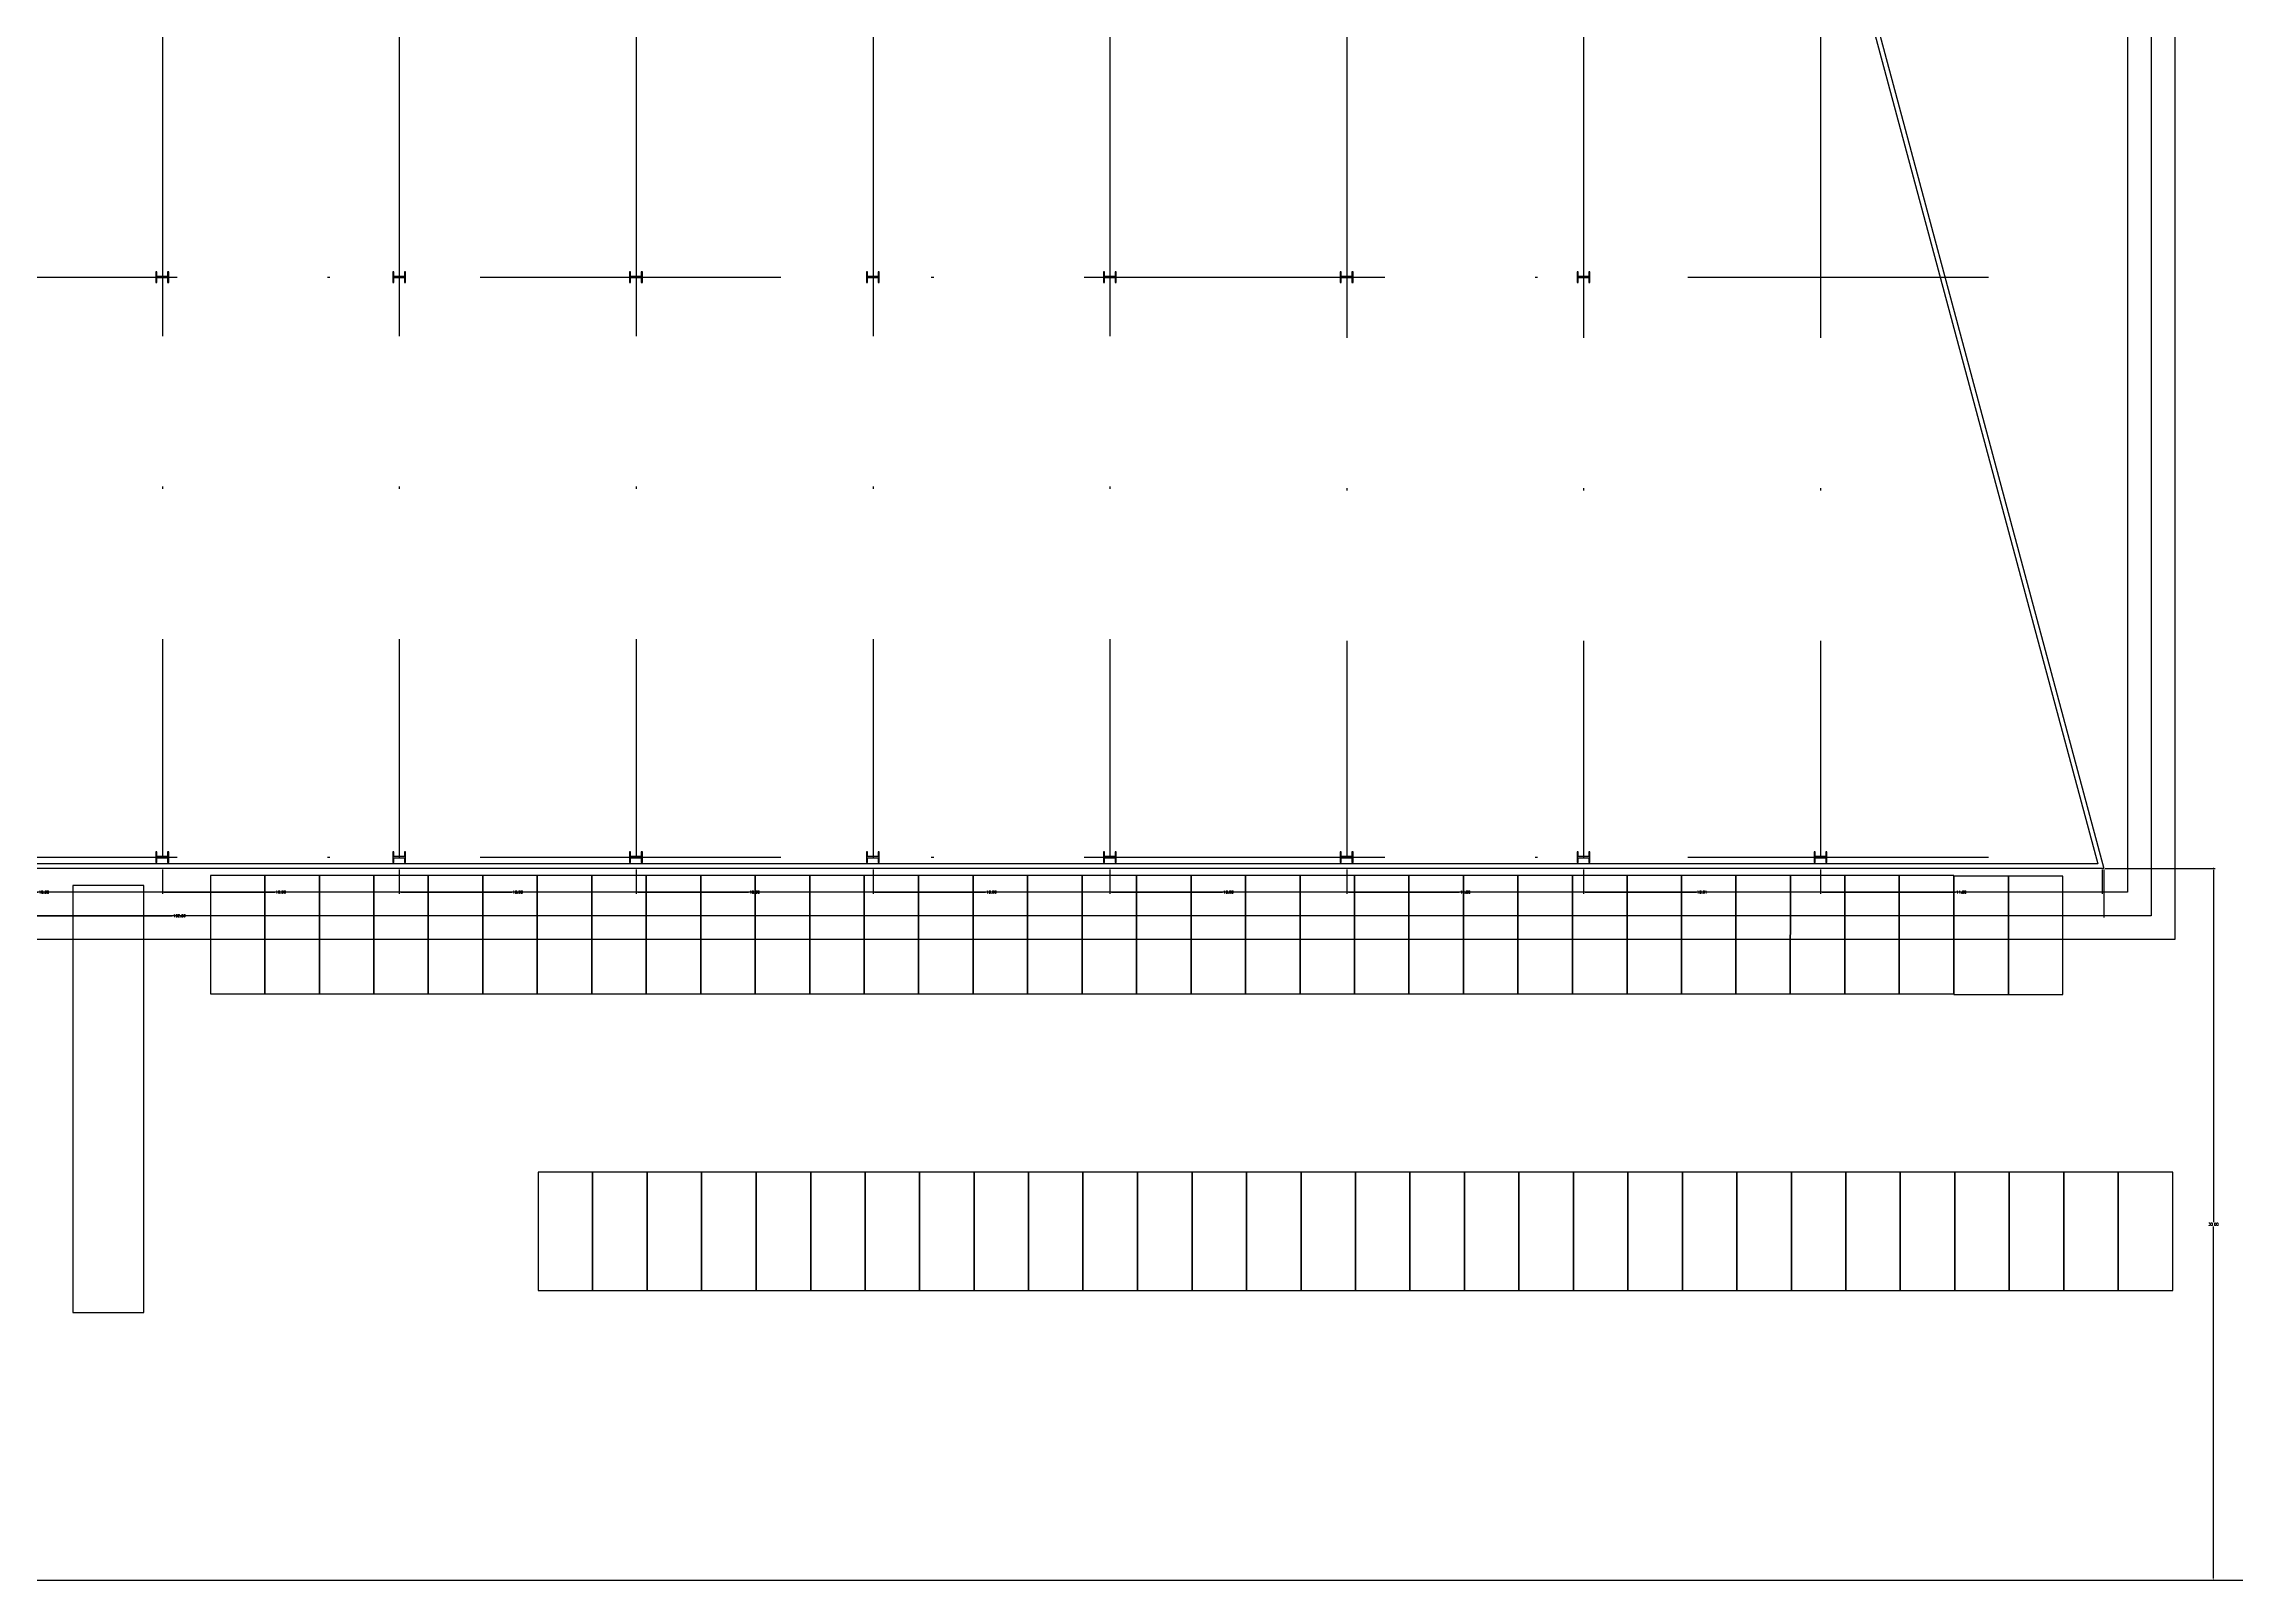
# Model space of a CAD drawing. Header units: inches. Extents: x 5 to 295, y 10 to 227.
# Drawn here: x 99.6 to 192.2, y 95.1 to 160 of the extents above; entities that cross this region are included whole.
import ezdxf

# ---------------------------------------------------------------- set-up
doc = ezdxf.new("R2010")
doc.units = ezdxf.units.IN
doc.header["$MEASUREMENT"] = 0
doc.linetypes.add('DASHDOT', pattern=[25.4, 12.7, -6.35, 0, -6.35])
for name, color, linetype in [('1- 09', 2, 'Continuous'), ('1- 1', 1, 'Continuous'), ('1- 2', 223, 'Continuous'), ('1- muro de carga', 5, 'Continuous'), ('dim-75', 2, 'Continuous'), ('ejes', 140, 'DASHDOT')]:
    doc.layers.add(name, color=color, linetype=linetype)
doc.styles.add('75', font='romans.shx', dxfattribs={"height": 0.112})
doc.dimstyles.new('DIM-75P', dxfattribs={"dimtxt": 0.06375, "dimasz": 0.06375, "dimexe": 0.0675, "dimexo": 0.0468, "dimgap": 0.0375, "dimtad": 0, "dimtih": 1, "dimtoh": 1, "dimzin": 0, "dimdsep": 46, "dimtxsty": '75', "dimblk": 'flecha', "dimcen": 0.0675, "dimclrd": 1, "dimclre": 1, "dimclrt": 256, "dimadec": 0, "dimazin": 0, "dimtfac": 1, "dimtmove": 1, "dimatfit": 3, "dimldrblk": 'flecha', "dimfxl": 0.045, "dimtolj": 1, "dimtzin": 0, "dimlwd": -1, "dimlwe": -1, "dimarcsym": 0})

# ---------------------------------------------------------------- blocks, each defined once
blk = doc.blocks.new('flecha')
at = {"ltscale": 6}
for points in [[(0, 0), (-0.1, 0.1), (-0.1, 0.1), (-0.1, 0.2)], [(0, 0), (-0.1, -0.1), (-0.1, -0.1), (-0.1, -0.2)]]:
    blk.add_hatch(color=256, dxfattribs=at).paths.add_polyline_path(points)
for p, q in [((-0.1, 0.2), (-0.1, 0)), ((0, 0), (-0.1, 0.2)), ((-0.1, 0), (-0.1, 0.1)), ((0, 0), (-0.1, 0.1)), ((0, 0), (-0.1, -0.1)), ((0, 0), (-0.1, -0.2)), ((-0.1, 0), (-0.1, -0.2)), ((-0.1, 0), (-0.1, -0.1))]:
    blk.add_line(p, q, dxfattribs=at)
for points in [[(0, 0), (-0.1, 0.1), (-0.1, 0.1), (-0.1, 0.2)], [(0, 0), (-0.1, -0.1), (-0.1, -0.1), (-0.1, -0.2)]]:
    blk.add_lwpolyline(points, close=True, dxfattribs=at)
blk = doc.blocks.new('*D1401')
at = {"layer": 'Defpoints', "color": 0, "transparency": 16777216}
for p in [(94.596, 125.171), (104.596, 125.171), (104.596, 124.171)]:
    blk.add_point(p, dxfattribs=at)
at = {"layer": 'dim-75', "color": 1, "transparency": 16777216}
for p, q in [((94.596, 125.124), (94.596, 124.103)), ((104.596, 125.124), (104.596, 124.103)), ((94.659, 124.171), (99.342, 124.171)), ((104.532, 124.171), (99.849, 124.171))]:
    blk.add_line(p, q, dxfattribs=at)
at = {"layer": 'dim-75', "color": 1, "transparency": 16777216, "xscale": 0.06375, "yscale": 0.06375, "zscale": 0.06375, "rotation": 180}
blk.add_blockref('flecha', (94.596, 124.171), dxfattribs=at)
at = {"layer": 'dim-75', "color": 1, "transparency": 16777216, "xscale": 0.06375, "yscale": 0.06375, "zscale": 0.06375}
blk.add_blockref('flecha', (104.596, 124.171), dxfattribs=at)
at = {"layer": 'dim-75', "transparency": 16777216, "insert": (99.596, 124.171), "char_height": 0.112, "attachment_point": 5, "style": '75'}
blk.add_mtext('\\A1;10.00', dxfattribs=at)
blk = doc.blocks.new('*D1402')
at = {"layer": 'Defpoints', "color": 0, "transparency": 16777216}
for p in [(104.596, 125.171), (114.603, 125.171), (114.603, 124.171)]:
    blk.add_point(p, dxfattribs=at)
at = {"layer": 'dim-75', "color": 1, "transparency": 16777216}
for p, q in [((104.596, 125.124), (104.596, 124.103)), ((114.603, 125.124), (114.603, 124.103)), ((104.659, 124.171), (109.346, 124.171)), ((114.54, 124.171), (109.853, 124.171))]:
    blk.add_line(p, q, dxfattribs=at)
at = {"layer": 'dim-75', "color": 1, "transparency": 16777216, "xscale": 0.06375, "yscale": 0.06375, "zscale": 0.06375, "rotation": 180}
blk.add_blockref('flecha', (104.596, 124.171), dxfattribs=at)
at = {"layer": 'dim-75', "color": 1, "transparency": 16777216, "xscale": 0.06375, "yscale": 0.06375, "zscale": 0.06375}
blk.add_blockref('flecha', (114.603, 124.171), dxfattribs=at)
at = {"layer": 'dim-75', "transparency": 16777216, "insert": (109.6, 124.171), "char_height": 0.112, "attachment_point": 5, "style": '75'}
blk.add_mtext('\\A1;10.00', dxfattribs=at)
blk = doc.blocks.new('*D1403')
at = {"layer": 'Defpoints', "color": 0, "transparency": 16777216}
for p in [(114.603, 125.171), (124.611, 125.171), (124.611, 124.171)]:
    blk.add_point(p, dxfattribs=at)
at = {"layer": 'dim-75', "color": 1, "transparency": 16777216}
for p, q in [((114.603, 125.124), (114.603, 124.103)), ((124.611, 125.124), (124.611, 124.103)), ((114.667, 124.171), (119.354, 124.171)), ((124.548, 124.171), (119.861, 124.171))]:
    blk.add_line(p, q, dxfattribs=at)
at = {"layer": 'dim-75', "color": 1, "transparency": 16777216, "xscale": 0.06375, "yscale": 0.06375, "zscale": 0.06375, "rotation": 180}
blk.add_blockref('flecha', (114.603, 124.171), dxfattribs=at)
at = {"layer": 'dim-75', "color": 1, "transparency": 16777216, "xscale": 0.06375, "yscale": 0.06375, "zscale": 0.06375}
blk.add_blockref('flecha', (124.611, 124.171), dxfattribs=at)
at = {"layer": 'dim-75', "transparency": 16777216, "insert": (119.607, 124.171), "char_height": 0.112, "attachment_point": 5, "style": '75'}
blk.add_mtext('\\A1;10.00', dxfattribs=at)
blk = doc.blocks.new('*D1404')
at = {"layer": 'Defpoints', "color": 0, "transparency": 16777216}
for p in [(124.611, 125.171), (134.611, 125.171), (134.611, 124.171)]:
    blk.add_point(p, dxfattribs=at)
at = {"layer": 'dim-75', "color": 1, "transparency": 16777216}
for p, q in [((124.611, 125.124), (124.611, 124.103)), ((134.611, 125.124), (134.611, 124.103)), ((124.675, 124.171), (129.358, 124.171)), ((134.548, 124.171), (129.865, 124.171))]:
    blk.add_line(p, q, dxfattribs=at)
at = {"layer": 'dim-75', "color": 1, "transparency": 16777216, "xscale": 0.06375, "yscale": 0.06375, "zscale": 0.06375, "rotation": 180}
blk.add_blockref('flecha', (124.611, 124.171), dxfattribs=at)
at = {"layer": 'dim-75', "color": 1, "transparency": 16777216, "xscale": 0.06375, "yscale": 0.06375, "zscale": 0.06375}
blk.add_blockref('flecha', (134.611, 124.171), dxfattribs=at)
at = {"layer": 'dim-75', "transparency": 16777216, "insert": (129.611, 124.171), "char_height": 0.112, "attachment_point": 5, "style": '75'}
blk.add_mtext('\\A1;10.00', dxfattribs=at)
blk = doc.blocks.new('*D1405')
at = {"layer": 'Defpoints', "color": 0, "transparency": 16777216}
for p in [(134.611, 125.171), (144.619, 125.171), (144.619, 124.171)]:
    blk.add_point(p, dxfattribs=at)
at = {"layer": 'dim-75', "color": 1, "transparency": 16777216}
for p, q in [((134.611, 125.124), (134.611, 124.103)), ((144.619, 125.124), (144.619, 124.103)), ((134.675, 124.171), (139.362, 124.171)), ((144.556, 124.171), (139.869, 124.171))]:
    blk.add_line(p, q, dxfattribs=at)
at = {"layer": 'dim-75', "color": 1, "transparency": 16777216, "xscale": 0.06375, "yscale": 0.06375, "zscale": 0.06375, "rotation": 180}
blk.add_blockref('flecha', (134.611, 124.171), dxfattribs=at)
at = {"layer": 'dim-75', "color": 1, "transparency": 16777216, "xscale": 0.06375, "yscale": 0.06375, "zscale": 0.06375}
blk.add_blockref('flecha', (144.619, 124.171), dxfattribs=at)
at = {"layer": 'dim-75', "transparency": 16777216, "insert": (139.615, 124.171), "char_height": 0.112, "attachment_point": 5, "style": '75'}
blk.add_mtext('\\A1;10.00', dxfattribs=at)
blk = doc.blocks.new('*D1406')
at = {"layer": 'Defpoints', "color": 0, "transparency": 16777216}
for p in [(144.619, 125.171), (154.627, 125.171), (154.627, 124.171)]:
    blk.add_point(p, dxfattribs=at)
at = {"layer": 'dim-75', "color": 1, "transparency": 16777216}
for p, q in [((144.619, 125.124), (144.619, 124.103)), ((154.627, 125.124), (154.627, 124.103)), ((144.683, 124.171), (149.37, 124.171)), ((154.563, 124.171), (149.877, 124.171))]:
    blk.add_line(p, q, dxfattribs=at)
at = {"layer": 'dim-75', "color": 1, "transparency": 16777216, "xscale": 0.06375, "yscale": 0.06375, "zscale": 0.06375, "rotation": 180}
blk.add_blockref('flecha', (144.619, 124.171), dxfattribs=at)
at = {"layer": 'dim-75', "color": 1, "transparency": 16777216, "xscale": 0.06375, "yscale": 0.06375, "zscale": 0.06375}
blk.add_blockref('flecha', (154.627, 124.171), dxfattribs=at)
at = {"layer": 'dim-75', "transparency": 16777216, "insert": (149.623, 124.171), "char_height": 0.112, "attachment_point": 5, "style": '75'}
blk.add_mtext('\\A1;10.00', dxfattribs=at)
blk = doc.blocks.new('*D1407')
at = {"layer": 'Defpoints', "color": 0, "transparency": 16777216}
for p in [(154.627, 125.171), (164.627, 125.171), (164.627, 124.171)]:
    blk.add_point(p, dxfattribs=at)
at = {"layer": 'dim-75', "color": 1, "transparency": 16777216}
for p, q in [((154.627, 125.124), (154.627, 124.103)), ((164.627, 125.124), (164.627, 124.103)), ((154.691, 124.171), (159.374, 124.171)), ((164.563, 124.171), (159.881, 124.171))]:
    blk.add_line(p, q, dxfattribs=at)
at = {"layer": 'dim-75', "color": 1, "transparency": 16777216, "xscale": 0.06375, "yscale": 0.06375, "zscale": 0.06375, "rotation": 180}
blk.add_blockref('flecha', (154.627, 124.171), dxfattribs=at)
at = {"layer": 'dim-75', "color": 1, "transparency": 16777216, "xscale": 0.06375, "yscale": 0.06375, "zscale": 0.06375}
blk.add_blockref('flecha', (164.627, 124.171), dxfattribs=at)
at = {"layer": 'dim-75', "transparency": 16777216, "insert": (159.627, 124.171), "char_height": 0.112, "attachment_point": 5, "style": '75'}
blk.add_mtext('\\A1;10.00', dxfattribs=at)
blk = doc.blocks.new('*D1408')
at = {"layer": 'Defpoints', "color": 0, "transparency": 16777216}
for p in [(24.033, 125.171), (186.6, 125.171), (24.033, 123.171)]:
    blk.add_point(p, dxfattribs=at)
at = {"layer": 'dim-75', "color": 1, "transparency": 16777216}
for p, q in [((24.033, 125.124), (24.033, 123.103)), ((186.6, 125.124), (186.6, 123.103)), ((24.097, 123.171), (105.01, 123.171)), ((186.537, 123.171), (105.624, 123.171))]:
    blk.add_line(p, q, dxfattribs=at)
at = {"layer": 'dim-75', "color": 1, "transparency": 16777216, "xscale": 0.06375, "yscale": 0.06375, "zscale": 0.06375, "rotation": 180}
blk.add_blockref('flecha', (24.033, 123.171), dxfattribs=at)
at = {"layer": 'dim-75', "color": 1, "transparency": 16777216, "xscale": 0.06375, "yscale": 0.06375, "zscale": 0.06375}
blk.add_blockref('flecha', (186.6, 123.171), dxfattribs=at)
at = {"layer": 'dim-75', "transparency": 16777216, "insert": (105.317, 123.171), "char_height": 0.112, "attachment_point": 5, "style": '75'}
blk.add_mtext('\\A1;162.50', dxfattribs=at)
blk = doc.blocks.new('*D1409')
at = {"layer": 'Defpoints', "color": 0, "transparency": 16777216}
for p in [(164.627, 125.171), (174.635, 125.171), (174.635, 124.171)]:
    blk.add_point(p, dxfattribs=at)
at = {"layer": 'dim-75', "color": 1, "transparency": 16777216}
for p, q in [((164.627, 125.124), (164.627, 124.103)), ((174.635, 125.124), (174.635, 124.103)), ((164.691, 124.171), (169.394, 124.171)), ((174.571, 124.171), (169.869, 124.171))]:
    blk.add_line(p, q, dxfattribs=at)
at = {"layer": 'dim-75', "color": 1, "transparency": 16777216, "xscale": 0.06375, "yscale": 0.06375, "zscale": 0.06375, "rotation": 180}
blk.add_blockref('flecha', (164.627, 124.171), dxfattribs=at)
at = {"layer": 'dim-75', "color": 1, "transparency": 16777216, "xscale": 0.06375, "yscale": 0.06375, "zscale": 0.06375}
blk.add_blockref('flecha', (174.635, 124.171), dxfattribs=at)
at = {"layer": 'dim-75', "transparency": 16777216, "insert": (169.631, 124.171), "char_height": 0.112, "attachment_point": 5, "style": '75'}
blk.add_mtext('\\A1;10.01', dxfattribs=at)
blk = doc.blocks.new('*D1410')
at = {"layer": 'Defpoints', "color": 0, "transparency": 16777216}
for p in [(174.635, 125.171), (186.525, 125.171), (186.525, 124.171)]:
    blk.add_point(p, dxfattribs=at)
at = {"layer": 'dim-75', "color": 1, "transparency": 16777216}
for p, q in [((174.635, 125.124), (174.635, 124.103)), ((186.525, 125.124), (186.525, 124.103)), ((174.699, 124.171), (180.329, 124.171)), ((186.462, 124.171), (180.831, 124.171))]:
    blk.add_line(p, q, dxfattribs=at)
at = {"layer": 'dim-75', "color": 1, "transparency": 16777216, "xscale": 0.06375, "yscale": 0.06375, "zscale": 0.06375, "rotation": 180}
blk.add_blockref('flecha', (174.635, 124.171), dxfattribs=at)
at = {"layer": 'dim-75', "color": 1, "transparency": 16777216, "xscale": 0.06375, "yscale": 0.06375, "zscale": 0.06375}
blk.add_blockref('flecha', (186.525, 124.171), dxfattribs=at)
at = {"layer": 'dim-75', "transparency": 16777216, "insert": (180.58, 124.171), "char_height": 0.112, "attachment_point": 5, "style": '75'}
blk.add_mtext('\\A1;11.89', dxfattribs=at)
blk = doc.blocks.new('*D1477')
at = {"layer": 'Defpoints', "color": 0, "transparency": 16777216}
for p in [(186.6, 125.171), (186.6, 95.099), (191.228, 95.099)]:
    blk.add_point(p, dxfattribs=at)
at = {"layer": 'dim-75', "color": 1, "transparency": 16777216}
for p, q in [((186.647, 125.171), (191.295, 125.171)), ((191.228, 125.107), (191.228, 110.229)), ((191.228, 95.163), (191.228, 110.042)), ((186.647, 95.099), (191.295, 95.099))]:
    blk.add_line(p, q, dxfattribs=at)
at = {"layer": 'dim-75', "color": 1, "transparency": 16777216, "xscale": 0.06375, "yscale": 0.06375, "zscale": 0.06375}
for p, rotation in [((191.228, 125.171), 90), ((191.228, 95.099), 270)]:
    blk.add_blockref('flecha', p, dxfattribs=dict(at, rotation=rotation))
at = {"layer": 'dim-75', "transparency": 16777216, "insert": (191.228, 110.135), "char_height": 0.112, "attachment_point": 5, "style": '75'}
blk.add_mtext('\\A1;30.00', dxfattribs=at)

msp = doc.modelspace()

# ---------------------------------------------------------------- linework, layer by layer
at = {"layer": '1- 09', "lineweight": 25}
for points in [[(100.81, 124.444), (100.81, 106.411), (103.812, 106.411), (103.812, 124.444), (100.81, 124.444)], [(108.923, 119.878), (108.923, 124.878), (106.624, 124.878), (106.624, 119.878), (108.923, 119.878)], [(111.229, 124.878), (108.923, 124.878), (108.923, 119.878), (111.229, 119.87), (111.229, 124.878)], [(113.528, 119.87), (113.528, 124.878), (111.229, 124.878), (111.229, 119.87), (113.528, 119.87)], [(115.826, 119.87), (115.826, 124.878), (113.528, 124.878), (113.528, 119.87), (115.826, 119.87)], [(118.133, 119.87), (118.133, 124.878), (115.826, 124.878), (115.826, 119.87), (118.133, 119.87)], [(120.431, 119.87), (120.431, 124.878), (118.133, 124.878), (118.133, 119.87), (120.431, 119.87)], [(122.73, 119.87), (122.73, 124.878), (120.431, 124.878), (120.431, 119.87), (122.73, 119.87)], [(125.036, 119.87), (125.036, 124.878), (122.73, 124.878), (122.73, 119.87), (125.036, 119.87)], [(127.335, 119.87), (127.335, 124.878), (125.036, 124.878), (125.036, 119.87), (127.335, 119.87)], [(129.633, 119.87), (129.633, 124.878), (127.335, 124.878), (127.335, 119.87), (129.633, 119.87)], [(131.94, 119.87), (131.94, 124.878), (129.634, 124.878), (129.634, 119.87), (131.94, 119.87)], [(134.239, 119.87), (134.239, 124.878), (131.94, 124.878), (131.94, 119.87), (134.239, 119.87)], [(136.537, 119.87), (136.537, 124.878), (134.239, 124.878), (134.239, 119.87), (136.537, 119.87)], [(138.844, 119.87), (138.844, 124.878), (136.537, 124.878), (136.537, 119.87), (138.844, 119.87)], [(141.142, 119.87), (141.142, 124.878), (138.844, 124.878), (138.844, 119.87), (141.142, 119.87)], [(143.441, 119.87), (143.441, 124.878), (141.142, 124.878), (141.142, 119.87), (143.441, 119.87)], [(145.747, 119.87), (145.747, 124.878), (143.441, 124.878), (143.441, 119.87), (145.747, 119.87)], [(148.046, 119.87), (148.046, 124.878), (145.747, 124.878), (145.747, 119.87), (148.046, 119.87)], [(150.344, 119.87), (150.344, 124.878), (148.046, 124.878), (148.046, 119.87), (150.344, 119.87)], [(152.651, 119.87), (152.651, 124.878), (150.344, 124.878), (150.344, 119.87), (152.651, 119.87)], [(154.95, 119.87), (154.95, 124.878), (152.651, 124.878), (152.651, 119.87), (154.95, 119.87)], [(157.248, 119.87), (157.248, 124.878), (154.95, 124.878), (154.95, 119.87), (157.248, 119.87)], [(159.555, 119.87), (159.555, 124.878), (157.248, 124.878), (157.248, 119.87), (159.555, 119.87)], [(161.853, 119.87), (161.853, 124.878), (159.555, 124.878), (159.555, 119.87), (161.853, 119.87)], [(164.152, 119.87), (164.152, 124.878), (161.853, 124.878), (161.853, 119.87), (164.152, 119.87)], [(166.458, 119.87), (166.458, 124.878), (164.152, 124.878), (164.152, 119.87), (166.458, 119.87)], [(168.757, 119.87), (168.757, 124.878), (166.458, 124.878), (166.458, 119.87), (168.757, 119.87)], [(171.055, 119.87), (171.055, 124.878), (168.757, 124.878), (168.757, 119.87), (171.055, 119.87)], [(173.362, 124.878), (171.055, 124.878), (171.055, 119.87), (173.354, 119.87), (173.362, 124.878)], [(175.66, 124.878), (173.362, 124.878), (173.354, 119.87), (175.66, 119.87), (175.66, 124.878)], [(177.959, 119.87), (177.959, 124.878), (175.66, 124.878), (175.66, 119.87), (177.959, 119.87)], [(180.258, 119.87), (180.258, 124.878), (177.959, 124.878), (177.959, 119.87), (180.258, 119.87)], [(182.564, 119.847), (182.564, 124.847), (180.258, 124.847), (180.258, 119.847), (182.564, 119.847)], [(184.863, 119.847), (184.863, 124.847), (182.564, 124.847), (182.564, 119.847), (184.863, 119.847)], [(122.769, 107.343), (122.769, 112.343), (120.471, 112.343), (120.471, 107.343), (122.769, 107.343)], [(125.076, 107.343), (125.076, 112.343), (122.769, 112.343), (122.769, 107.343), (125.076, 107.343)], [(122.769, 112.343), (122.769, 112.343)], [(127.374, 107.343), (127.374, 112.343), (125.076, 112.343), (125.076, 107.343), (127.374, 107.343)], [(125.076, 112.343), (125.076, 112.343)], [(129.673, 107.343), (129.673, 112.343), (127.374, 112.343), (127.374, 107.343), (129.673, 107.343)], [(127.374, 112.343), (127.374, 112.343)], [(131.979, 107.343), (131.979, 112.343), (129.673, 112.343), (129.673, 107.343), (131.979, 107.343)], [(129.673, 112.343), (129.673, 112.343)], [(134.278, 107.343), (134.278, 112.343), (131.979, 112.343), (131.979, 107.343), (134.278, 107.343)], [(131.979, 112.343), (131.979, 112.343)], [(136.577, 107.343), (136.577, 112.343), (134.278, 112.343), (134.278, 107.343), (136.577, 107.343)], [(134.278, 112.343), (134.278, 112.343)], [(138.883, 107.343), (138.883, 112.343), (136.577, 112.343), (136.577, 107.343), (138.883, 107.343)], [(136.577, 112.343), (136.577, 112.343)], [(141.182, 107.343), (141.182, 112.343), (138.883, 112.343), (138.883, 107.343), (141.182, 107.343)], [(138.883, 112.343), (138.883, 112.343)], [(143.48, 107.343), (143.48, 112.343), (141.182, 112.343), (141.182, 107.343), (143.48, 107.343)], [(141.182, 112.343), (141.182, 112.343)], [(145.787, 107.343), (145.787, 112.343), (143.48, 112.343), (143.48, 107.343), (145.787, 107.343)], [(143.48, 112.343), (143.48, 112.343)], [(148.085, 107.343), (148.085, 112.343), (145.787, 112.343), (145.787, 107.343), (148.085, 107.343)], [(145.787, 112.343), (145.787, 112.343)], [(150.384, 107.343), (150.384, 112.343), (148.085, 112.343), (148.085, 107.343), (150.384, 107.343)], [(148.085, 112.343), (148.085, 112.343)], [(152.69, 107.343), (152.69, 112.343), (150.384, 112.343), (150.384, 107.343), (152.69, 107.343)], [(150.384, 112.343), (150.384, 112.343)], [(154.989, 107.343), (154.989, 112.343), (152.69, 112.343), (152.69, 107.343), (154.989, 107.343)], [(152.69, 112.343), (152.69, 112.343)], [(157.288, 107.343), (157.288, 112.343), (154.989, 112.343), (154.989, 107.343), (157.288, 107.343)], [(154.989, 112.343), (154.989, 112.343)], [(159.594, 107.343), (159.594, 112.343), (157.288, 112.343), (157.288, 107.343), (159.594, 107.343)], [(157.288, 112.343), (157.288, 112.343)], [(161.893, 107.343), (161.893, 112.343), (159.594, 112.343), (159.594, 107.343), (161.893, 107.343)], [(159.594, 112.343), (159.594, 112.343)], [(164.191, 107.343), (164.191, 112.343), (161.893, 112.343), (161.893, 107.343), (164.191, 107.343)], [(161.893, 112.343), (161.893, 112.343)], [(166.498, 107.343), (166.498, 112.343), (164.191, 112.343), (164.191, 107.343), (166.498, 107.343)], [(164.191, 112.343), (164.191, 112.343)], [(168.796, 107.343), (168.796, 112.343), (166.498, 112.343), (166.498, 107.343), (168.796, 107.343)], [(166.498, 112.343), (166.498, 112.343)], [(171.095, 107.343), (171.095, 112.343), (168.796, 112.343), (168.796, 107.343), (171.095, 107.343)], [(168.796, 112.343), (168.796, 112.343)], [(173.401, 107.343), (173.401, 112.343), (171.095, 112.343), (171.095, 107.343), (173.401, 107.343)], [(171.095, 112.343), (171.095, 112.343)], [(175.7, 107.343), (175.7, 112.343), (173.401, 112.343), (173.401, 107.343), (175.7, 107.343)], [(173.401, 112.343), (173.401, 112.343)], [(177.998, 107.343), (177.998, 112.343), (175.7, 112.343), (175.7, 107.343), (177.998, 107.343)], [(175.7, 112.343), (175.7, 112.343)], [(177.998, 112.343), (177.998, 112.343)], [(180.305, 107.343), (180.305, 112.343), (177.999, 112.343), (177.999, 107.343), (180.305, 107.343)], [(182.604, 107.343), (182.604, 112.343), (180.305, 112.343), (180.305, 107.343), (182.604, 107.343)], [(180.305, 112.343), (180.305, 112.343)], [(184.902, 107.343), (184.902, 112.343), (182.604, 112.343), (182.604, 107.343), (184.902, 107.343)], [(182.604, 112.343), (182.604, 112.343)], [(187.209, 107.343), (187.209, 112.343), (184.902, 112.343), (184.902, 107.343), (187.209, 107.343)], [(184.902, 112.343), (184.902, 112.343)], [(189.507, 107.343), (189.507, 112.343), (187.209, 112.343), (187.209, 107.343), (189.507, 107.343)], [(187.209, 112.343), (187.209, 112.343)], [(189.507, 112.343), (189.507, 112.343)]]:
    msp.add_lwpolyline(points, dxfattribs=at)
at = {"layer": '1- 1', "lineweight": 25}
msp.add_lwpolyline([(12.817, 95.099), (205.25, 95.099)], dxfattribs=at)
at = {"layer": '1- 2', "lineweight": 25}
for points in [[(104.815, 150.182), (104.365, 150.182), (104.365, 150.38), (104.318, 150.38), (104.318, 149.93), (104.365, 149.93), (104.365, 150.135), (104.815, 150.135), (104.815, 149.93), (104.863, 149.93), (104.863, 150.38), (104.815, 150.38), (104.815, 150.182)], [(104.815, 150.182), (104.365, 150.182), (104.365, 150.38), (104.318, 150.38), (104.318, 149.93), (104.365, 149.93), (104.365, 150.135), (104.815, 150.135), (104.815, 149.93), (104.863, 149.93), (104.863, 150.38), (104.815, 150.38), (104.815, 150.182)], [(114.823, 150.182), (114.373, 150.182), (114.373, 150.38), (114.325, 150.38), (114.325, 149.93), (114.373, 149.93), (114.373, 150.135), (114.823, 150.135), (114.823, 149.93), (114.87, 149.93), (114.87, 150.38), (114.823, 150.38), (114.823, 150.182)], [(114.823, 150.182), (114.373, 150.182), (114.373, 150.38), (114.325, 150.38), (114.325, 149.93), (114.373, 149.93), (114.373, 150.135), (114.823, 150.135), (114.823, 149.93), (114.87, 149.93), (114.87, 150.38), (114.823, 150.38), (114.823, 150.182)], [(124.823, 150.182), (124.373, 150.182), (124.373, 150.38), (124.333, 150.38), (124.333, 149.93), (124.373, 149.93), (124.373, 150.135), (124.823, 150.135), (124.823, 149.93), (124.87, 149.93), (124.87, 150.38), (124.823, 150.38), (124.823, 150.182)], [(124.823, 150.182), (124.373, 150.182), (124.373, 150.38), (124.333, 150.38), (124.333, 149.93), (124.373, 149.93), (124.373, 150.135), (124.823, 150.135), (124.823, 149.93), (124.87, 149.93), (124.87, 150.38), (124.823, 150.38), (124.823, 150.182)], [(134.831, 150.182), (134.381, 150.182), (134.381, 150.38), (134.333, 150.38), (134.333, 149.93), (134.381, 149.93), (134.381, 150.135), (134.831, 150.135), (134.831, 149.93), (134.878, 149.93), (134.878, 150.38), (134.831, 150.38), (134.831, 150.182)], [(134.831, 150.182), (134.381, 150.182), (134.381, 150.38), (134.333, 150.38), (134.333, 149.93), (134.381, 149.93), (134.381, 150.135), (134.831, 150.135), (134.831, 149.93), (134.878, 149.93), (134.878, 150.38), (134.831, 150.38), (134.831, 150.182)], [(144.839, 150.182), (144.389, 150.182), (144.389, 150.38), (144.341, 150.38), (144.341, 149.93), (144.389, 149.93), (144.389, 150.135), (144.839, 150.135), (144.839, 149.93), (144.878, 149.93), (144.878, 150.38), (144.839, 150.38), (144.839, 150.182)], [(144.839, 150.182), (144.389, 150.182), (144.389, 150.38), (144.341, 150.38), (144.341, 149.93), (144.389, 149.93), (144.389, 150.135), (144.839, 150.135), (144.839, 149.93), (144.878, 149.93), (144.878, 150.38), (144.839, 150.38), (144.839, 150.182)], [(154.839, 150.182), (154.389, 150.182), (154.389, 150.38), (154.349, 150.38), (154.349, 149.93), (154.389, 149.93), (154.389, 150.135), (154.839, 150.135), (154.839, 149.93), (154.886, 149.93), (154.886, 150.38), (154.839, 150.38), (154.839, 150.182)], [(154.839, 150.182), (154.389, 150.182), (154.389, 150.38), (154.349, 150.38), (154.349, 149.93), (154.389, 149.93), (154.389, 150.135), (154.839, 150.135), (154.839, 149.93), (154.886, 149.93), (154.886, 150.38), (154.839, 150.38), (154.839, 150.182)], [(164.847, 150.182), (164.397, 150.182), (164.397, 150.38), (164.349, 150.38), (164.349, 149.93), (164.397, 149.93), (164.397, 150.135), (164.847, 150.135), (164.847, 149.93), (164.894, 149.93), (164.894, 150.38), (164.847, 150.38), (164.847, 150.182)], [(164.847, 150.182), (164.397, 150.182), (164.397, 150.38), (164.349, 150.38), (164.349, 149.93), (164.397, 149.93), (164.397, 150.135), (164.847, 150.135), (164.847, 149.93), (164.894, 149.93), (164.894, 150.38), (164.847, 150.38), (164.847, 150.182)], [(104.815, 125.672), (104.365, 125.672), (104.365, 125.87), (104.318, 125.87), (104.318, 125.419), (104.365, 125.419), (104.365, 125.625), (104.815, 125.625), (104.815, 125.419), (104.863, 125.419), (104.863, 125.87), (104.815, 125.87), (104.815, 125.672)], [(104.815, 125.672), (104.365, 125.672), (104.365, 125.87), (104.318, 125.87), (104.318, 125.419), (104.365, 125.419), (104.365, 125.625), (104.815, 125.625), (104.815, 125.419), (104.863, 125.419), (104.863, 125.87), (104.815, 125.87), (104.815, 125.672)], [(114.823, 125.672), (114.373, 125.672), (114.373, 125.87), (114.325, 125.87), (114.325, 125.419), (114.373, 125.419), (114.373, 125.625), (114.823, 125.625), (114.823, 125.419), (114.87, 125.419), (114.87, 125.87), (114.823, 125.87), (114.823, 125.672)], [(114.823, 125.672), (114.373, 125.672), (114.373, 125.87), (114.325, 125.87), (114.325, 125.419), (114.373, 125.419), (114.373, 125.625), (114.823, 125.625), (114.823, 125.419), (114.87, 125.419), (114.87, 125.87), (114.823, 125.87), (114.823, 125.672)], [(124.823, 125.672), (124.373, 125.672), (124.373, 125.87), (124.333, 125.87), (124.333, 125.419), (124.373, 125.419), (124.373, 125.625), (124.823, 125.625), (124.823, 125.419), (124.87, 125.419), (124.87, 125.87), (124.823, 125.87), (124.823, 125.672)], [(124.823, 125.672), (124.373, 125.672), (124.373, 125.87), (124.333, 125.87), (124.333, 125.419), (124.373, 125.419), (124.373, 125.625), (124.823, 125.625), (124.823, 125.419), (124.87, 125.419), (124.87, 125.87), (124.823, 125.87), (124.823, 125.672)], [(134.831, 125.672), (134.381, 125.672), (134.381, 125.87), (134.333, 125.87), (134.333, 125.419), (134.381, 125.419), (134.381, 125.625), (134.831, 125.625), (134.831, 125.419), (134.878, 125.419), (134.878, 125.87), (134.831, 125.87), (134.831, 125.672)], [(134.831, 125.672), (134.381, 125.672), (134.381, 125.87), (134.333, 125.87), (134.333, 125.419), (134.381, 125.419), (134.381, 125.625), (134.831, 125.625), (134.831, 125.419), (134.878, 125.419), (134.878, 125.87), (134.831, 125.87), (134.831, 125.672)], [(144.839, 125.672), (144.389, 125.672), (144.389, 125.87), (144.341, 125.87), (144.341, 125.419), (144.389, 125.419), (144.389, 125.625), (144.839, 125.625), (144.839, 125.419), (144.878, 125.419), (144.878, 125.87), (144.839, 125.87), (144.839, 125.672)], [(144.839, 125.672), (144.389, 125.672), (144.389, 125.87), (144.341, 125.87), (144.341, 125.419), (144.389, 125.419), (144.389, 125.625), (144.839, 125.625), (144.839, 125.419), (144.878, 125.419), (144.878, 125.87), (144.839, 125.87), (144.839, 125.672)], [(154.839, 125.672), (154.389, 125.672), (154.389, 125.87), (154.349, 125.87), (154.349, 125.419), (154.389, 125.419), (154.389, 125.625), (154.839, 125.625), (154.839, 125.419), (154.886, 125.419), (154.886, 125.87), (154.839, 125.87), (154.839, 125.672)], [(154.839, 125.672), (154.389, 125.672), (154.389, 125.87), (154.349, 125.87), (154.349, 125.419), (154.389, 125.419), (154.389, 125.625), (154.839, 125.625), (154.839, 125.419), (154.886, 125.419), (154.886, 125.87), (154.839, 125.87), (154.839, 125.672)], [(164.847, 125.672), (164.397, 125.672), (164.397, 125.87), (164.349, 125.87), (164.349, 125.419), (164.397, 125.419), (164.397, 125.625), (164.847, 125.625), (164.847, 125.419), (164.894, 125.419), (164.894, 125.87), (164.847, 125.87), (164.847, 125.672)], [(164.847, 125.672), (164.397, 125.672), (164.397, 125.87), (164.349, 125.87), (164.349, 125.419), (164.397, 125.419), (164.397, 125.625), (164.847, 125.625), (164.847, 125.419), (164.894, 125.419), (164.894, 125.87), (164.847, 125.87), (164.847, 125.672)], [(174.855, 125.672), (174.404, 125.672), (174.404, 125.87), (174.357, 125.87), (174.357, 125.419), (174.404, 125.419), (174.404, 125.625), (174.855, 125.625), (174.855, 125.419), (174.902, 125.419), (174.902, 125.87), (174.855, 125.87), (174.855, 125.672)], [(174.855, 125.672), (174.404, 125.672), (174.404, 125.87), (174.357, 125.87), (174.357, 125.419), (174.404, 125.419), (174.404, 125.625), (174.855, 125.625), (174.855, 125.419), (174.902, 125.419), (174.902, 125.87), (174.855, 125.87), (174.855, 125.672)]]:
    msp.add_lwpolyline(points, dxfattribs=at)
at = {"layer": '1- muro de carga', "lineweight": 25}
msp.add_lwpolyline([(24.033, 125.171), (24.033, 205.171), (165.115, 205.171), (186.6, 125.171)], close=True, dxfattribs=at)
msp.add_lwpolyline([(30.123, 125.368), (24.231, 125.368), (24.231, 204.973), (164.956, 204.973), (186.339, 125.368), (31.324, 125.368)], dxfattribs=at)
at = {"layer": 'Defpoints'}
for points in [[(21.033, 208.171), (189.6, 208.171), (189.6, 122.171), (21.033, 122.171)], [(22.033, 207.171), (188.6, 207.171), (188.6, 123.171), (22.033, 123.171)], [(23.033, 206.171), (187.6, 206.171), (187.6, 124.171), (23.033, 124.171)]]:
    msp.add_lwpolyline(points, close=True, dxfattribs=at)
at = {"layer": 'ejes'}
for p, q in [((104.596, 211.363), (104.596, 125.645)), ((114.603, 211.363), (114.603, 125.645)), ((124.611, 211.363), (124.611, 125.645)), ((134.611, 211.363), (134.611, 125.645)), ((144.619, 211.355), (144.619, 125.645)), ((154.627, 211.295), (154.627, 125.645)), ((164.627, 211.295), (164.627, 125.645)), ((174.635, 211.295), (174.635, 125.645)), ((16.024, 150.155), (186.482, 150.155)), ((16.024, 125.645), (186.482, 125.645))]:
    msp.add_line(p, q, dxfattribs=at)

# ---------------------------------------------------------------- dimensions: what is measured, and where the dimension line sits
at = {"layer": 'dim-75'}
for base, p1, p2, text, picture, middle in [((24.033, 123.171), (186.6, 125.171), (24.033, 125.171), '162.50', '*D1408', (105.317, 123.171)), ((114.603, 124.171), (104.596, 125.171), (114.603, 125.171), '10.00', '*D1402', (109.6, 124.171)), ((124.611, 124.171), (114.603, 125.171), (124.611, 125.171), '10.00', '*D1403', (119.607, 124.171)), ((144.619, 124.171), (134.611, 125.171), (144.619, 125.171), '10.00', '*D1405', (139.615, 124.171)), ((154.627, 124.171), (144.619, 125.171), (154.627, 125.171), '10.00', '*D1406', (149.623, 124.171))]:
    dim = msp.add_linear_dim(base=base, p1=p1, p2=p2, text=text, dimstyle='DIM-75P', dxfattribs=at)
    dim.commit()
    dim.dimension.update_dxf_attribs({"geometry": picture, "text_midpoint": middle})
for base, p1, p2, picture, middle in [((104.596, 124.171), (94.596, 125.171), (104.596, 125.171), '*D1401', (99.596, 124.171)), ((134.611, 124.171), (124.611, 125.171), (134.611, 125.171), '*D1404', (129.611, 124.171)), ((164.627, 124.171), (154.627, 125.171), (164.627, 125.171), '*D1407', (159.627, 124.171)), ((174.635, 124.171), (164.627, 125.171), (174.635, 125.171), '*D1409', (169.631, 124.171)), ((186.525, 124.171), (174.635, 125.171), (186.525, 125.171), '*D1410', (180.58, 124.171))]:
    dim = msp.add_linear_dim(base=base, p1=p1, p2=p2, dimstyle='DIM-75P', dxfattribs=at)
    dim.commit()
    dim.dimension.update_dxf_attribs({"geometry": picture, "text_midpoint": middle})
dim = msp.add_linear_dim(base=(191.228, 95.099), p1=(186.6, 125.171), p2=(186.6, 95.099), angle=90, text='30.00', dimstyle='DIM-75P', dxfattribs=at)
dim.commit()
dim.dimension.update_dxf_attribs({"geometry": '*D1477', "text_midpoint": (191.228, 110.135)})

doc.saveas('drawing.dxf')
